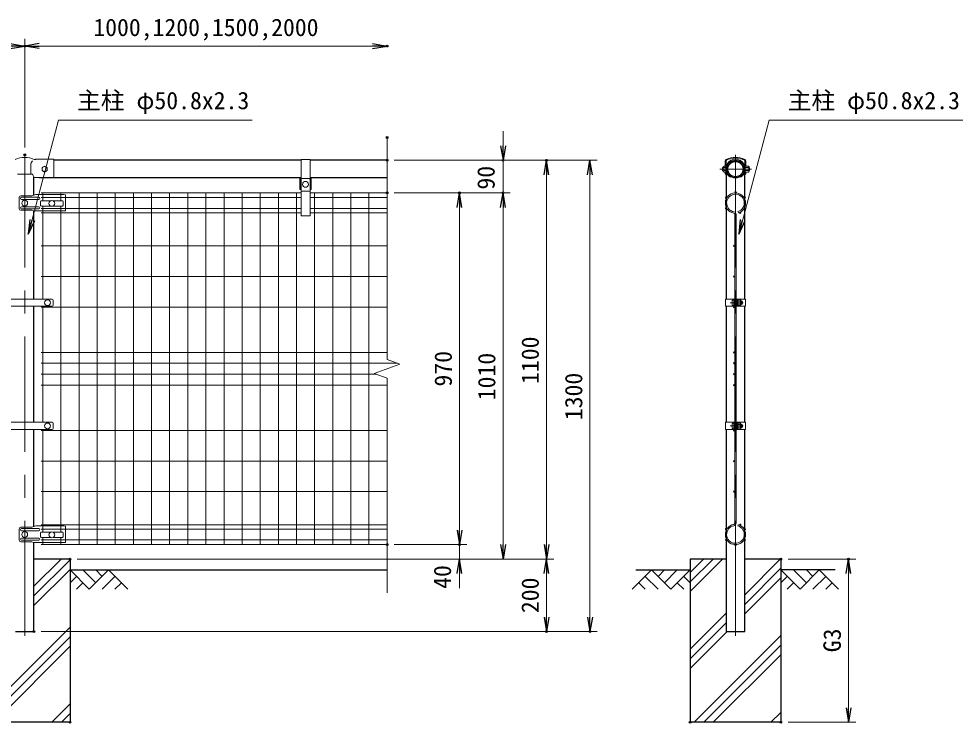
# Model space of a CAD drawing. Units: millimetres, scale not verified. Extents: x -4200 to 4200, y -2970 to 2970.
# Drawn here: x -1901 to 697, y -392 to 1550 of the extents above; entities that cross this region are included whole.
import ezdxf
from ezdxf.enums import TextEntityAlignment as Align

# ---------------------------------------------------------------- set-up
doc = ezdxf.new("R2010")
doc.units = ezdxf.units.MM
doc.header["$LTSCALE"] = 10
doc.header["$PDMODE"] = 32
doc.header["$PDSIZE"] = 5
doc.linetypes.add('USER1', pattern=[50.8, 31.75, -6.35, 6.35, -6.35])
for name, color, linetype, lineweight in [('0-1_D-DCR-HCH', 7, 'Continuous', 13), ('0-2_D-STR4', 7, 'Continuous', 25), ('0-3_D-STR1', 1, 'Continuous', 25), ('0-4_D-BMK', 2, 'USER1', 13), ('0-5_D-STR2', 7, 'Continuous', 13), ('0-6_D-STR-DIM', 7, 'Continuous', 13), ('0-7_D-STR3', 3, 'Continuous', 13), ('0-8_D-BGD', 7, 'Continuous', 25), ('0-A_Defpoints', 8, 'Continuous', 25), ('0-B_D-STR-TXT', 7, 'Continuous', 13)]:
    doc.layers.add(name, color=color, linetype=linetype, lineweight=lineweight)
doc.layers.add('0-9_0', color=7, linetype='Continuous')
doc.styles.add('ＭＳ ゴシック', font='')
doc.styles.get('ＭＳ ゴシック').set_extended_font_data('MS Gothic')

# ---------------------------------------------------------------- blocks, each defined once
blk = doc.blocks.new('_Open')
at = {"layer": '0-9_0'}
blk.add_line((-10, 1.667), (0, 0), dxfattribs=at)
blk.add_lwpolyline([(-10, -1.667), (0, 0), (-10, 0)], dxfattribs=at)
blk = doc.blocks.new('A$Ca91952d2')
at = {"layer": '0-5_D-STR2'}
for p, q in [((-69.7, -513.8), (-80, -548.3)), ((-18, -4850), (-18, -591.4)), ((18, -4850), (18, -591.4)), ((-18, -4850), (-18, -9108.6)), ((18, -4850), (18, -9108.6)), ((-69.7, -9186.2), (-80, -9151.7))]:
    blk.add_line(p, q, dxfattribs=at)
for centre in [(0, 18), (-258.1, -131), (258.1, -131), (-258.1, -429), (258.1, -429), (-131.2, -547.6), (36, -1460), (36, -2305), (36, -3150), (36, -4400), (36, -4700), (36, -5000), (36, -5300), (36, -6550), (36, -7395), (36, -8240), (-258.1, -9271), (-131.2, -9152.4), (258.1, -9271), (-258.1, -9569), (258.1, -9569), (0, -9718)]:
    blk.add_circle(centre, 18, dxfattribs=at)
for centre, radius, start, end in [((0, -280), 280, 279.83934, 253.39579), ((0, -280), 244, 279.83934, 253.39579), ((54, -591.4), 72, 99.83934, 180), ((54, -591.4), 36, 99.83934, 180), ((0, -9420), 280, 106.60421, 80.16066), ((0, -9420), 244, 106.60421, 80.16066), ((54, -9108.6), 72, 180, 260.16066), ((54, -9108.6), 36, 180, 260.16066)]:
    blk.add_arc(centre, radius, start, end, dxfattribs=at)

msp = doc.modelspace()

# ---------------------------------------------------------------- linework, layer by layer
at = {"layer": '0-1_D-DCR-HCH'}
for p, q in [((-1859.57, -14.94), (-1784.64, 60)), ((-1859.57, -41.45), (-1759.97, 58.15)), ((-48.47, -29.66), (41.19, 60)), ((-48.47, -3.14), (14.67, 60)), ((-48.47, 23.37), (-11.85, 60)), ((101.93, -38.36), (200.29, 60)), ((-1859.57, -67.97), (-1759.97, 31.63)), ((-1706.76, -23.21), (-1759.97, 30)), ((-1689.03, -5.47), (-1724.5, 30)), ((-1653.55, 30), (-1706.76, -23.21)), ((-1671.2, 12.17), (-1689.03, 30)), ((-1653.55, 30), (-1600.34, -23.21)), ((-154.9, 30), (-208.11, -23.21)), ((-154.9, 30), (-101.68, -23.21)), ((-137.16, 12.26), (-119.42, 30)), ((-119.42, -5.47), (-83.95, 30)), ((-101.68, -23.21), (-48.47, 30)), ((101.93, -64.87), (201.53, 34.73)), ((254.74, -23.21), (201.53, 30)), ((272.48, -5.47), (237, 30)), ((307.95, 30), (254.74, -23.21)), ((290.31, 12.17), (272.48, 30)), ((307.95, 30), (361.16, -23.21)), ((-1742.24, 12.26), (-1759.97, -5.39)), ((-1635.81, 12.26), (-1671.45, -23.21)), ((-172.63, 12.26), (-137, -23.21)), ((-66.21, 12.26), (-48.47, -5.39)), ((101.93, -91.39), (201.53, 8.21)), ((219.27, 12.26), (201.53, -5.39)), ((325.69, 12.26), (290.05, -23.21)), ((-1724.5, -5.47), (-1742.32, -23.21)), ((-1618.08, -5.47), (-1635.89, -23.21)), ((-190.37, -5.47), (-172.55, -23.21)), ((-83.95, -5.47), (-66.13, -23.21)), ((237, -5.47), (219.18, -23.21)), ((343.43, -5.47), (325.61, -23.21)), ((-48.47, -188.76), (51.13, -89.16)), ((-2009.97, -377.47), (-1759.97, -127.47)), ((-48.47, -215.27), (51.13, -115.67)), ((-1995.99, -390), (-1759.97, -153.99)), ((-48.47, -241.79), (53.32, -140)), ((-37.58, -390), (201.53, -150.89)), ((-1969.47, -390), (-1759.97, -180.5)), ((-11.06, -390), (201.53, -177.41)), ((15.45, -390), (201.53, -203.92)), ((-1810.37, -390), (-1759.97, -339.6)), ((174.55, -390), (201.53, -363.02)), ((-1783.86, -390), (-1759.97, -366.12)), ((201.07, -390), (201.53, -389.54))]:
    msp.add_line(p, q, dxfattribs=at)
at = {"layer": '0-2_D-STR4'}
for p, q in [((-1759.97, 60), (-1859.57, 60)), ((-1759.97, 60), (-1759.97, -390)), ((-48.47, 60), (-48.47, -390)), ((51.13, 60), (-48.47, 60)), ((201.53, 60), (101.93, 60)), ((201.53, 60), (201.53, -390)), ((-1759.97, -390), (-2009.97, -390)), ((201.53, -390), (-48.47, -390))]:
    msp.add_line(p, q, dxfattribs=at)
at = {"layer": '0-3_D-STR1'}
for p, q in [((-1122.47, 1160), (-1804.97, 1160)), ((-884.97, 1160), (-1097.47, 1160)), ((51.13, 1121.4), (51.13, 777.25)), ((101.93, 777.25), (101.93, 1121.4)), ((-1859.57, 1064.09), (-1859.57, 1114.6)), ((-1844.97, 1111.4), (-1844.97, 1112.4)), ((-1122.47, 1111.4), (-1844.97, 1111.4)), ((-884.97, 1111.4), (-1097.47, 1111.4)), ((-1859.57, 777.25), (-1859.57, 1020.18)), ((-1859.57, 437.25), (-1859.57, 757.25)), ((51.13, 757.25), (51.13, 437.25)), ((101.93, 437.25), (101.93, 757.25)), ((-1859.57, 150.09), (-1859.57, 417.25)), ((51.13, 417.25), (51.13, -140)), ((101.93, -140), (101.93, 417.25)), ((51.13, -140), (101.93, -140))]:
    msp.add_line(p, q, dxfattribs=at)
msp.add_lwpolyline([(-1910.37, -140), (-1859.57, -140), (-1859.57, 106.18)], dxfattribs=at)
for radius in [24.3, 21.1]:
    msp.add_circle((76.53, 1135.7), radius, dxfattribs=at)
at = {"layer": '0-4_D-BMK'}
for p, q in [((-1884.97, -152), (-1884.97, 1175)), ((76.53, -152), (76.53, 1175)), ((33.61, 1135.51), (120.5, 1135.51)), ((62.11, 767.25), (97.85, 767.25)), ((62.11, 427.25), (97.85, 427.25))]:
    msp.add_line(p, q, dxfattribs=at)
at = {"layer": '0-5_D-STR2'}
for p, q in [((-1839.97, 1070), (-1122.47, 1070)), ((-1834.97, 1048.48), (-1834.97, 1070)), ((-1784.97, 1048.48), (-1784.97, 1070)), ((-1734.97, 100), (-1734.97, 1070)), ((-1684.97, 100), (-1684.97, 1070)), ((-1634.97, 100), (-1634.97, 1070)), ((-1584.97, 100), (-1584.97, 1070)), ((-1534.97, 100), (-1534.97, 1070)), ((-1484.97, 100), (-1484.97, 1070)), ((-1434.97, 100), (-1434.97, 1070)), ((-1384.97, 100), (-1384.97, 1070)), ((-1334.97, 100), (-1334.97, 1070)), ((-1284.97, 100), (-1284.97, 1070)), ((-1234.97, 100), (-1234.97, 1070)), ((-1184.97, 100), (-1184.97, 1070)), ((-1134.97, 100), (-1134.97, 1070)), ((-1097.47, 1070), (-884.97, 1070)), ((-1084.97, 100), (-1084.97, 1070)), ((-1034.97, 100), (-1034.97, 1070)), ((-984.97, 100), (-984.97, 1070)), ((-934.97, 100), (-934.97, 1070)), ((-1839.97, 1056.9), (-1122.47, 1056.9)), ((-1097.47, 1056.9), (-884.97, 1056.9)), ((-1839.97, 1027.1), (-1122.47, 1027.1)), ((-1839.97, 1015.24), (-1122.47, 1015.24)), ((-1834.97, 777.25), (-1834.97, 1033.48)), ((-1784.97, 134.48), (-1784.97, 1033.48)), ((-1097.47, 1027.1), (-884.97, 1027.1)), ((-1097.47, 1015.24), (-884.97, 1015.24)), ((-1839.97, 924), (-884.97, 924)), ((-1839.97, 839.5), (-884.97, 839.5)), ((-1839.97, 755), (-884.97, 755)), ((-1834.97, 437.25), (-1834.97, 757.25)), ((-1839.97, 630), (-884.97, 630)), ((-1839.97, 600), (-855.71, 600)), ((-1839.97, 570), (-914.24, 570)), ((-1839.97, 540), (-884.97, 540)), ((-1834.97, 134.48), (-1834.97, 417.25)), ((-1839.97, 415), (-884.97, 415)), ((-1839.97, 330.5), (-884.97, 330.5)), ((-1839.97, 246), (-884.97, 246)), ((-1839.97, 154.76), (-884.97, 154.76)), ((-1839.97, 142.9), (-884.97, 142.9)), ((-1839.97, 113.1), (-884.97, 113.1)), ((-1834.97, 100), (-1834.97, 119.48)), ((-1784.97, 100), (-1784.97, 119.48)), ((-1839.97, 100), (-884.97, 100))]:
    msp.add_line(p, q, dxfattribs=at)
at = {"layer": '0-6_D-STR-DIM'}
for p, q in [((-1884.97, 1195), (-1884.97, 1495)), ((-1884.97, 1195), (-1884.97, 1495)), ((-1844.97, 1475), (-924.97, 1475)), ((-884.97, 610.65), (-884.97, 1223)), ((-564.97, 1200), (-564.97, 1240)), ((-864.97, 1160), (-424.97, 1160)), ((-864.97, 1160), (-304.97, 1160)), ((-864.97, 1160), (-544.97, 1160)), ((-564.97, 1070), (-564.97, 1160)), ((-444.97, 100), (-444.97, 1120)), ((-324.97, 1120), (-324.97, -100)), ((-864.97, 1070), (-664.97, 1070)), ((-864.97, 1070), (-544.97, 1070)), ((-864.97, 1070), (-544.97, 1070)), ((-684.97, 140), (-684.97, 1030)), ((-564.97, 100), (-564.97, 1030)), ((-564.97, 1030), (-564.97, 990)), ((-920.21, 572.17), (-849.74, 597.83)), ((-849.74, 597.83), (-884.97, 610.65)), ((-884.97, 559.35), (-920.21, 572.17)), ((-884.97, -33), (-884.97, 559.35)), ((-684.97, 140), (-684.97, 180)), ((-864.97, 100), (-664.97, 100)), ((-864.97, 100), (-664.97, 100)), ((-684.97, 60), (-684.97, 100)), ((-1739.97, 60), (-664.97, 60)), ((-1739.97, 60), (-544.97, 60)), ((-1739.97, 60), (-424.97, 60)), ((-1739.97, 60), (-424.97, 60)), ((221.53, 60), (408.51, 60)), ((-684.97, 20), (-684.97, -20)), ((-444.97, 20), (-444.97, -100)), ((388.51, -350), (388.51, 20)), ((-1839.57, -140), (-424.97, -140)), ((-1839.57, -140), (-304.97, -140)), ((221.53, -390), (408.51, -390))]:
    msp.add_line(p, q, dxfattribs=at)
at = {"layer": '0-7_D-STR3'}
for p, q in [((-1867.97, 1121.4), (-1867.97, 1147.4)), ((-1804.97, 1163), (-1852.97, 1163)), ((-1804.97, 1112.4), (-1804.97, 1163)), ((-1097.47, 1162.3), (-1122.47, 1162.3)), ((-1122.47, 1162.3), (-1122.47, 1109.3)), ((-1097.47, 1162.3), (-1097.47, 1109.3)), ((44.63, 1143.8), (49.93, 1143.8)), ((44.63, 1127.6), (44.63, 1143.8)), ((48.23, 1143.8), (48.23, 1158.37)), ((49.93, 1143.8), (49.93, 1127.6)), ((50.53, 1142.05), (50.53, 1158.37)), ((102.53, 1142.05), (102.53, 1158.37)), ((113.13, 1143.8), (103.13, 1143.8)), ((103.13, 1143.8), (103.13, 1127.6)), ((104.83, 1143.8), (104.83, 1158.37)), ((-1905.12, 1121.4), (-1864.83, 1121.4)), ((-1862.15, 1119.74), (-1859.5, 1114.45)), ((40.93, 1132.01), (40.93, 1139.39)), ((44.63, 1139.75), (49.93, 1139.75)), ((44.63, 1131.65), (49.93, 1131.65)), ((44.63, 1127.6), (49.93, 1127.6)), ((48.23, 1121.4), (48.23, 1127.6)), ((48.23, 1121.4), (54.1, 1121.4)), ((50.53, 1121.4), (50.53, 1130.08)), ((104.83, 1121.4), (98.96, 1121.4)), ((102.53, 1121.4), (102.53, 1130.08)), ((113.13, 1139.75), (103.13, 1139.75)), ((113.13, 1131.65), (103.13, 1131.65)), ((113.13, 1127.6), (103.13, 1127.6)), ((104.83, 1121.4), (104.83, 1127.6)), ((114.13, 1129.47), (114.13, 1141.81)), ((114.13, 1139.02), (114.93, 1139.02)), ((114.13, 1131.93), (114.93, 1132.38)), ((-1859.5, 1114.45), (-1858.47, 1112.4)), ((-1804.97, 1112.4), (-1858.47, 1112.4)), ((-1125.27, 1109.3), (-1122.47, 1109.3)), ((-1122.97, 1109.3), (-1122.97, 1079.3)), ((-1122.97, 1109.3), (-1122.97, 1079.3)), ((-1122.47, 1106.88), (-1122.47, 1107.04)), ((-1122.47, 1007.15), (-1122.47, 1106.88)), ((-1119.47, 1110.15), (-1100.87, 1110.15)), ((-1094.67, 1109.3), (-1097.47, 1109.3)), ((-1097.47, 1106.88), (-1097.47, 1107.04)), ((-1097.47, 1007.15), (-1097.47, 1106.88)), ((-1096.97, 1109.3), (-1096.97, 1079.3)), ((-1096.97, 1109.3), (-1096.97, 1079.3)), ((-1094.67, 1109.3), (-1094.67, 1079.3)), ((63.86, 1114.96), (62.67, 1113)), ((89.19, 1114.96), (90.39, 1113)), ((-1854.06, 1066), (-1865.62, 1062)), ((-1776.97, 1066), (-1854.06, 1066)), ((-1776.97, 1066), (-1771.97, 1065)), ((-1122.47, 1075.15), (-1097.47, 1075.15)), ((-1097.47, 1079.3), (-1094.67, 1079.3)), ((-1900.46, 1057), (-1900.46, 1027)), ((-1865.62, 1062), (-1895.46, 1062)), ((-1845.97, 1058), (-1893.39, 1058)), ((-1845.97, 1052), (-1893.39, 1052)), ((-1840.97, 1046.48), (-1840.97, 1035.48)), ((-1838.97, 1048.48), (-1812.76, 1048.48)), ((-1807.19, 1048.48), (-1780.97, 1048.48)), ((-1778.97, 1046.48), (-1778.97, 1035.48)), ((-1771.97, 1065), (-1771.97, 1021.18)), ((-1865.62, 1022), (-1895.46, 1022)), ((-1845.97, 1032), (-1893.39, 1032)), ((-1845.97, 1026), (-1893.39, 1026)), ((-1860.37, 1020.18), (-1865.62, 1022)), ((-1860.37, 1020.18), (-1772.97, 1020.18)), ((-1838.97, 1033.48), (-1812.76, 1033.48)), ((-1807.19, 1033.48), (-1780.97, 1033.48)), ((-1097.47, 1007.15), (-1122.47, 1007.15)), ((-1960.47, 777.25), (-1809.47, 777.25)), ((-1960.47, 757.25), (-1809.47, 757.25)), ((-1806.47, 774.25), (-1806.47, 760.25)), ((48.83, 777.25), (74.73, 777.25)), ((48.83, 777.25), (48.83, 757.25)), ((48.83, 757.25), (74.73, 757.25)), ((67.63, 773.75), (67.63, 760.75)), ((72.43, 757.25), (72.43, 777.25)), ((72.43, 775.25), (72.43, 759.25)), ((74.73, 757.25), (74.73, 777.25)), ((74.73, 771.25), (78.33, 771.25)), ((74.73, 770.57), (78.33, 770.57)), ((74.73, 763.93), (78.33, 763.93)), ((74.73, 763.25), (78.33, 763.25)), ((78.33, 757.25), (78.33, 777.25)), ((78.33, 777.25), (104.23, 777.25)), ((78.33, 757.25), (104.23, 757.25)), ((80.63, 757.25), (80.63, 777.25)), ((80.63, 771.75), (81.02, 774.91)), ((80.63, 771.75), (80.63, 762.75)), ((80.63, 762.75), (81.02, 759.59)), ((82.78, 775), (81.12, 775)), ((82.76, 759.5), (81.12, 759.5)), ((82.83, 767.25), (82.83, 774.98)), ((89.62, 771), (82.83, 771)), ((82.83, 767.25), (82.83, 759.52)), ((89.62, 763.5), (82.83, 763.5)), ((82.93, 774.76), (82.88, 774.93)), ((89.62, 774.76), (82.93, 774.76)), ((89.62, 759.74), (82.93, 759.74)), ((92.13, 772.25), (92.13, 762.25)), ((92.13, 771.25), (95.43, 771.25)), ((92.13, 770.57), (95.75, 770.57)), ((92.13, 763.93), (95.75, 763.93)), ((92.13, 763.25), (95.43, 763.25)), ((95.43, 771.25), (95.43, 763.25)), ((104.23, 777.25), (104.23, 757.25)), ((-1960.47, 437.25), (-1809.47, 437.25)), ((-1960.47, 417.25), (-1809.47, 417.25)), ((-1806.47, 434.25), (-1806.47, 420.25)), ((48.83, 437.25), (74.73, 437.25)), ((48.83, 437.25), (48.83, 417.25)), ((48.83, 417.25), (74.73, 417.25)), ((67.63, 433.75), (67.63, 420.75)), ((72.43, 417.25), (72.43, 437.25)), ((72.43, 435.25), (72.43, 419.25)), ((74.73, 417.25), (74.73, 437.25)), ((74.73, 431.25), (78.33, 431.25)), ((74.73, 430.57), (78.33, 430.57)), ((74.73, 423.93), (78.33, 423.93)), ((74.73, 423.25), (78.33, 423.25)), ((78.33, 417.25), (78.33, 437.25)), ((78.33, 437.25), (104.23, 437.25)), ((78.33, 417.25), (104.23, 417.25)), ((80.63, 417.25), (80.63, 437.25)), ((80.63, 431.75), (81.02, 434.91)), ((80.63, 431.75), (80.63, 422.75)), ((80.63, 422.75), (81.02, 419.59)), ((82.78, 435), (81.12, 435)), ((82.76, 419.5), (81.12, 419.5)), ((82.83, 427.25), (82.83, 434.98)), ((89.62, 431), (82.83, 431)), ((82.83, 427.25), (82.83, 419.52)), ((89.62, 423.5), (82.83, 423.5)), ((82.93, 434.76), (82.88, 434.93)), ((89.62, 434.76), (82.93, 434.76)), ((89.62, 419.74), (82.93, 419.74)), ((92.13, 432.25), (92.13, 422.25)), ((92.13, 431.25), (95.43, 431.25)), ((92.13, 430.57), (95.75, 430.57)), ((92.13, 423.93), (95.75, 423.93)), ((92.13, 423.25), (95.43, 423.25)), ((95.43, 431.25), (95.43, 423.25)), ((104.23, 437.25), (104.23, 417.25)), ((-1900.46, 143), (-1900.46, 113)), ((-1865.62, 148), (-1895.46, 148)), ((-1845.97, 144), (-1893.39, 144)), ((-1845.97, 138), (-1893.39, 138)), ((-1854.06, 152), (-1865.62, 148)), ((-1776.97, 152), (-1854.06, 152)), ((-1840.97, 132.48), (-1840.97, 121.48)), ((-1838.97, 134.48), (-1812.76, 134.48)), ((-1807.19, 134.48), (-1780.97, 134.48)), ((-1778.97, 132.48), (-1778.97, 121.48)), ((-1776.97, 152), (-1771.97, 151)), ((-1771.97, 151), (-1771.97, 107.18)), ((-1865.62, 108), (-1895.46, 108)), ((-1845.97, 118), (-1893.39, 118)), ((-1845.97, 112), (-1893.39, 112)), ((-1860.37, 106.18), (-1865.62, 108)), ((-1860.37, 106.18), (-1772.97, 106.18)), ((-1838.97, 119.48), (-1812.76, 119.48)), ((-1807.19, 119.48), (-1780.97, 119.48))]:
    msp.add_line(p, q, dxfattribs=at)
msp.add_lwpolyline([(-1829.97, 1127.6), (-1836.99, 1131.65), (-1836.99, 1139.75), (-1829.97, 1143.8), (-1822.96, 1139.75), (-1822.96, 1131.65)], close=True, dxfattribs=at)
for points in [[(114.13, 1132.38), (114.93, 1132.38), (114.93, 1139.02), (114.13, 1139.47)], [(-1125.27, 1109.3), (-1125.27, 1079.3), (-1122.47, 1079.3)]]:
    msp.add_lwpolyline(points, dxfattribs=at)
for centre, radius in [((-1829.97, 1135.7), 7.03), ((-1109.97, 1093.64), 8), ((-1884.97, 1042), 8), ((-1809.97, 1040.98), 8), ((-1821.97, 767.25), 8), ((-1821.97, 427.25), 8), ((-1884.97, 128), 8), ((-1809.97, 126.98), 8)]:
    msp.add_circle(centre, radius, dxfattribs=at)
for centre, radius, start, end in [((-1884.97, 1107), 61, 64.72667, 115.27332), ((-1852.67, 1147.4), 15.3, 134.74248, 180), ((-1857.22, 1165.78), 4, 244.72667, 302.08229), ((-1852.97, 1159), 4, 90, 122.08229), ((52.53, 1158.37), 4.3, 115.04187, 180), ((76.53, 1136.39), 26.61, 358.51188, 181.48812), ((52.53, 1158.37), 2, 115.04187, 180), ((76.53, 1107), 61, 64.95813, 115.04187), ((76.53, 1107), 58.7, 64.95813, 115.04187), ((100.53, 1158.37), 2, 0, 64.95813), ((100.53, 1158.37), 4.3, 0, 64.95813), ((111.58, 1141.77), 2.55, 307.42505, 52.57495), ((-1864.83, 1118.4), 3, 26.56505, 90), ((47.65, 1135.67), 7.68, 113.15662, 151.05168), ((47.65, 1135.73), 7.68, 208.94832, 246.84338), ((76.53, 1135.7), 26.6, 180, 238.5922), ((76.53, 1135.7), 26.6, 301.4078, 0), ((105.43, 1135.7), 8.7, 332.26063, 27.73937), ((111.59, 1129.62), 2.54, 307.21089, 52.78911), ((-1119.28, 1106.96), 3.2, 93.56714, 178.63954), ((-1100.67, 1106.96), 3.2, 1.36046, 93.56714), ((-1895.46, 1057), 5, 90, 180), ((-1893.39, 1055), 3, 90, 270), ((-1845.97, 1055), 3, 270, 90), ((-1838.97, 1046.48), 2, 90, 180), ((-1780.97, 1046.48), 2, 0, 90), ((-1895.46, 1027), 5, 180, 270), ((-1893.39, 1029), 3, 90, 270), ((-1845.97, 1029), 3, 270, 90), ((-1838.97, 1035.48), 2, 180, 270), ((-1780.97, 1035.48), 2, 270, 0), ((-1772.97, 1021.18), 1, 270, 0), ((-1809.47, 774.25), 3, 0, 90), ((-1809.47, 760.25), 3, 270, 0), ((81.12, 774.9), 0.1, 90, 173), ((81.12, 759.6), 0.1, 187, 270), ((82.76, 759.6), 0.1, 270, 337.2244), ((82.78, 774.9), 0.1, 15, 90), ((77.95, 772.88), 5.32, 339.37322, 22.7756), ((77.95, 761.62), 5.32, 337.2244, 20.62678), ((62.07, 767.25), 21.19, 0, 10.20031), ((62.07, 767.25), 21.19, 349.79969, 0), ((83.86, 767.25), 6.87, 0, 33.09348), ((83.86, 767.25), 6.87, 326.90652, 0), ((88.61, 772.88), 2.13, 298.45309, 61.54691), ((85.35, 767.99), 8, 32.13463, 57.68315), ((88.61, 761.62), 2.13, 298.45309, 61.54691), ((85.35, 766.51), 8, 302.31685, 327.86537), ((87.93, 767.25), 8.5, 331.92751, 28.07249), ((-1809.47, 434.25), 3, 0, 90), ((-1809.47, 420.25), 3, 270, 0), ((81.12, 434.9), 0.1, 90, 173), ((81.12, 419.6), 0.1, 187, 270), ((82.76, 419.6), 0.1, 270, 337.2244), ((82.78, 434.9), 0.1, 15, 90), ((77.95, 432.88), 5.32, 339.37322, 22.7756), ((77.95, 421.62), 5.32, 337.2244, 20.62678), ((62.07, 427.25), 21.19, 0, 10.20031), ((62.07, 427.25), 21.19, 349.79969, 0), ((83.86, 427.25), 6.87, 0, 33.09348), ((83.86, 427.25), 6.87, 326.90652, 0), ((88.61, 432.88), 2.13, 298.45309, 61.54691), ((85.35, 427.99), 8, 32.13463, 57.68315), ((88.61, 421.62), 2.13, 298.45309, 61.54691), ((85.35, 426.51), 8, 302.31685, 327.86537), ((87.93, 427.25), 8.5, 331.92751, 28.07249), ((-1895.46, 143), 5, 90, 180), ((-1893.39, 141), 3, 90, 270), ((-1845.97, 141), 3, 270, 90), ((-1838.97, 132.48), 2, 90, 180), ((-1780.97, 132.48), 2, 0, 90), ((-1895.46, 113), 5, 180, 270), ((-1893.39, 115), 3, 90, 270), ((-1845.97, 115), 3, 270, 90), ((-1838.97, 121.48), 2, 180, 270), ((-1780.97, 121.48), 2, 270, 0), ((-1772.97, 107.18), 1, 270, 0)]:
    msp.add_arc(centre, radius, start, end, dxfattribs=at)
for centre, start_param, end_param in [((72.43, 773.75), 1.5707963, 3.1415927), ((72.43, 760.75), 3.1415927, 4.712389), ((72.43, 433.75), 1.5707963, 3.1415927), ((72.43, 420.75), 3.1415927, 4.712389)]:
    msp.add_ellipse(centre, major_axis=(4.8, 0), ratio=0.3125, start_param=start_param, end_param=end_param, dxfattribs=at)
at = {"layer": '0-8_D-BGD'}
for p, q in [((-1759.97, 30), (-884.97, 30)), ((-198.47, 30), (-48.47, 30)), ((351.53, 30), (201.53, 30))]:
    msp.add_line(p, q, dxfattribs=at)
at = {"layer": '0-A_Defpoints'}
for p in [(-1884.97, 1475), (-884.97, 1475), (-884.97, 1223), (-1884.97, 1175), (-884.97, 1160), (-564.97, 1160), (-444.97, 1160), (-884.97, 1070), (-884.97, 1070), (-684.97, 1070), (-564.97, 1070), (-884.97, 100), (-684.97, 100), (-1759.97, 60), (201.53, 60), (388.51, 60), (-1859.57, -140), (-444.97, -140), (-324.97, -140), (-1759.97, -390), (-48.47, -390), (201.53, -390), (201.53, -390)]:
    msp.add_point(p, dxfattribs=at)
at = {"layer": '0-B_D-STR-TXT'}
for points in [[(-1256.8, 1270.4), (-1791.48, 1270.4), (-1874.62, 958.37)], [(704.38, 1270.4), (169.7, 1270.4), (86.56, 958.37)]]:
    msp.add_lwpolyline(points, dxfattribs=at)

# ---------------------------------------------------------------- block references
at = {"layer": '0-5_D-STR2', "xscale": -0.1, "yscale": 0.1}
msp.add_blockref('A$Ca91952d2', (76.53, 1070), dxfattribs=at)
at = {"layer": '0-6_D-STR-DIM', "xscale": 4, "yscale": 4}
for p in [(-1884.97, 1475), (-884.97, 1475)]:
    msp.add_blockref('_Open', p, dxfattribs=at)
for p, rotation in [((-1884.97, 1475), 180), ((-564.97, 1160), 270), ((-444.97, 1160), 90), ((-324.97, 1160), 90), ((-684.97, 1070), 90), ((-564.97, 1070), 90), ((-564.97, 1070), 90), ((-684.97, 100), 270), ((-684.97, 100), 270), ((-564.97, 60), 270), ((-444.97, 60), 270), ((-684.97, 60), 90), ((-444.97, 60), 90), ((388.51, 60), 90), ((-444.97, -140), 270), ((-324.97, -140), 270), ((388.51, -390), 270)]:
    msp.add_blockref('_Open', p, dxfattribs=dict(at, rotation=rotation))
at = {"layer": '0-B_D-STR-TXT', "xscale": 4, "yscale": 4, "rotation": 255.0799}
for p in [(-1875.14, 956.44), (86.05, 956.44)]:
    msp.add_blockref('_Open', p, dxfattribs=at)

# ---------------------------------------------------------------- texts
at = {"layer": '0-6_D-STR-DIM', "style": 'ＭＳ ゴシック'}
msp.add_text('1000,1200,1500,2000', height=48.09, dxfattribs=at).set_placement((-1695.62, 1488.1), align=Align.BOTTOM_LEFT)
for s, p in [('90', (-573.64, 1079.15)), ('1100', (-451.72, 543.1)), ('970', (-691.72, 535.87)), ('1010', (-571.72, 498.1)), ('1300', (-331.72, 443.1)), ('40', (-693.88, -22.1)), ('200', (-451.72, -89)), ('G3', (381.76, -196.85))]:
    msp.add_text(s, height=48.09, rotation=90, dxfattribs=at).set_placement(p, align=Align.BOTTOM_LEFT)
at = {"layer": '0-B_D-STR-TXT', "style": 'ＭＳ ゴシック'}
for p in [(-1740.56, 1286.41), (220.63, 1286.41)]:
    msp.add_text('主柱 φ50.8x2.3', height=48.09, dxfattribs=at).set_placement(p, align=Align.BOTTOM_LEFT)

doc.saveas('drawing.dxf')
